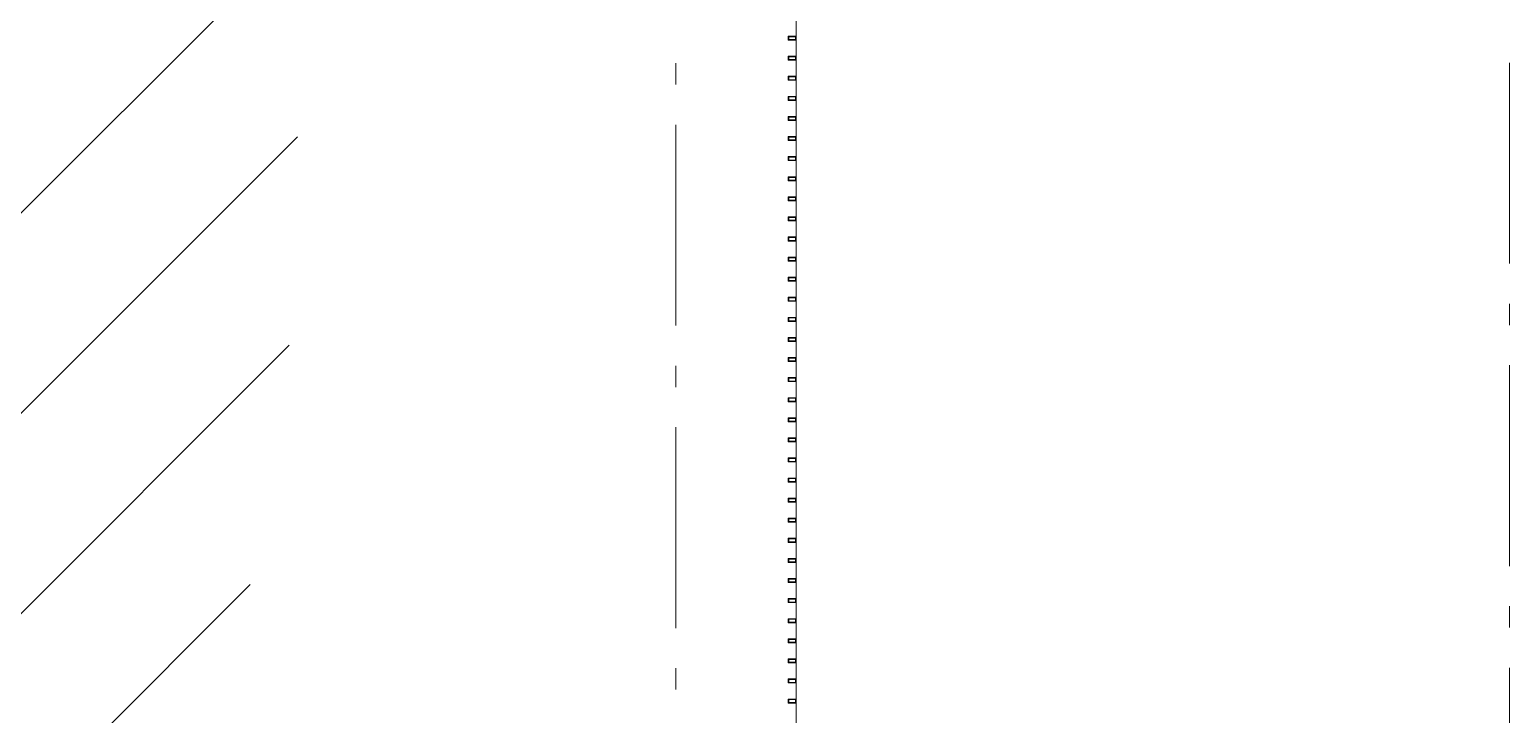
# Model space of a CAD drawing. Header units: millimetres. Extents: x -537608 to 253996, y -217170 to 186033.
# Drawn here: x -224392 to -217026, y 150164 to 153573 of the extents above; entities that cross this region are included whole.
import ezdxf

# ---------------------------------------------------------------- set-up
doc = ezdxf.new("R2010")
doc.units = ezdxf.units.MM
doc.layers.add('2) окраска коммуникации', color=152, linetype='Continuous', lineweight=30)
doc.layers.add('PDF _Геометрия', color=7, linetype='Continuous')

msp = doc.modelspace()

# ---------------------------------------------------------------- hatches: boundary and pattern name
at = {"layer": '2) окраска коммуникации'}
h = msp.add_hatch(dxfattribs=at)
h.set_pattern_fill('ANSI31', color=5, scale=222)
h.set_pattern_definition([(45, (-258045.5, 58244.4), (-498.4042, 498.4042), [])])
edge = h.paths.add_edge_path()
edge.add_spline(control_points=[(-235816.1191, 159271.232), (-236159.4574, 159033.9082), (-238070.707, 158782.2879), (-238638.1634, 158432.2404), (-238105.9898, 157437.1958), (-235754.1232, 157437.1958), (-234964.4457, 157111.2328), (-232629.7463, 157197.0128), (-230260.7124, 156905.3617), (-229350.8658, 157179.8572), (-227823.0111, 157317.1047), (-227874.2427, 155408.2821), (-228097.4122, 152976.7837), (-227822.7426, 150724.7104), (-228269.0815, 149763.9784), (-227084.5653, 149112.0524), (-225299.2066, 148991.9613), (-224269.1925, 149077.7406), (-223393.6804, 150141.4089), (-223033.1746, 151942.7824), (-223033.1746, 154550.2232), (-224114.1503, 155620.6235), (-222534.7954, 157233.2822), (-223616.3097, 158108.2349), (-222328.7917, 159257.6825), (-224405.9872, 160750.2232), (-223221.471, 161659.5139), (-222637.7958, 162380.0636), (-222998.3466, 163910.6161), (-224371.6993, 165660.5215), (-222551.1261, 167750.2232), (-223117.6326, 168979.9453), (-222465.2915, 170352.4203), (-223735.6423, 171364.6211), (-222688.4609, 172325.3538), (-224215.7041, 173378.4158), (-222584.8491, 174510.7078), (-223546.1958, 175199.8757), (-221881.0047, 176020.4302), (-223048.3552, 176912.5392), (-223134.1899, 177993.3638), (-224026.8692, 177461.5296), (-225297.22, 177718.8682), (-226378.7358, 177221.3459), (-228541.766, 177135.5666), (-230052.4535, 177838.96), (-230103.9537, 176483.6406), (-230103.9537, 175397.7837), (-229211.2743, 175199.8757), (-230121.1209, 173498.5077), (-229039.6066, 172812.2698), (-230258.4573, 170776.7837), (-229761.2561, 169941.1373), (-230774.103, 168425.7837), (-229332.0829, 167750.2232), (-232123.453, 166650.2232), (-233452.141, 167750.2232), (-234104.4836, 166681.5095), (-235855.5078, 167750.2232), (-235443.0905, 165700.2452), (-235100.8307, 164170.835), (-235942.0098, 164546.6834), (-235461.3365, 162982.3976), (-236062.1774, 161973.2927), (-234156.6512, 161458.6141), (-236010.6772, 160206.231), (-235472.7808, 159508.5559), (-235816.1191, 159271.232)], knot_values=[0, 0, 0, 0, 1, 2, 3, 4, 5, 6, 7, 8, 9, 10, 11, 12, 13, 14, 15, 16, 17, 18, 19, 20, 21, 22, 23, 24, 25, 26, 27, 28, 29, 30, 31, 32, 33, 34, 35, 36, 37, 38, 39, 40, 41, 42, 43, 44, 45, 46, 47, 48, 49, 50, 51, 52, 53, 54, 55, 56, 57, 58, 59, 60, 61, 62, 63, 64, 65, 65, 65, 65], degree=3, periodic=0)
edge = h.paths.add_edge_path(flags=16)
edge.add_arc((-231889.6573, 159033.0748), 1468.0305, 125.00000005, 234.99999995, ccw=False)
edge.add_arc((-231607.6582, 161840.8916), 1959.6809, 125.00000005, 234.99999995, ccw=False)
edge.add_arc((-231767.132, 163405.6521), 965.4036, 67.59470151, 177.59470141, ccw=False)
edge.add_arc((-231443.7098, 163069.927), 1229.0586, -22.07713269, 87.92286721, ccw=False)
edge.add_arc((-231143.3293, 161410.3894), 1461.9881, -54.99999995, 54.99999995, ccw=False)
edge.add_arc((-231576.0596, 159327.8343), 1548.9823, -75.15767463, 34.84232527, ccw=False)
edge.add_arc((-231955.4787, 158374.0401), 947.5729, 215.00000005, 324.99999995, ccw=False)
edge = h.paths.add_edge_path(flags=16)
edge.add_arc((-225566.369, 153285.6185), 1536.9915, 125.00000005, 234.99999995, ccw=False)
edge.add_arc((-225538.421, 155843.592), 1585.7174, 125.00000005, 234.99999995, ccw=False)
edge.add_arc((-225137.7183, 159013.7421), 2284.3212, 125.00000005, 234.99999995, ccw=False)
edge.add_arc((-225658.2126, 162012.8119), 1376.867, 125.00000005, 234.99999995, ccw=False)
edge.add_arc((-225574.7307, 164105.3721), 1301.2124, 117.8493612, 227.8493611, ccw=False)
edge.add_arc((-225369.6285, 164519.2026), 1097.085, 27.81836399, 137.81836389, ccw=False)
edge.add_arc((-225613.8121, 163296.7221), 2117.3814, -54.99999995, 54.99999995, ccw=False)
edge.add_arc((-225663.381, 159757.0156), 2203.8023, -54.99999995, 54.99999995, ccw=False)
edge.add_arc((-225163.6815, 156860.1623), 1332.6027, -54.99999995, 54.99999995, ccw=False)
edge.add_arc((-225407.0732, 154329.3545), 1756.9432, -54.99999995, 54.99999995, ccw=False)
edge.add_arc((-225725.9779, 153175.5991), 1357.0078, 237.85706584, 347.85706574, ccw=False)
edge = h.paths.add_edge_path(flags=16)
edge.add_arc((-226395.9174, 168135.9149), 1371.9136, 125.00000005, 234.99999995, ccw=False)
edge.add_arc((-226384.8551, 170399.3253), 1391.2002, 125.00000005, 234.99999995, ccw=False)
edge.add_arc((-226325.4529, 172763.3694), 1494.7648, 125.00000005, 234.99999995, ccw=False)
edge.add_arc((-225896.8545, 175145.79), 1730.4953, 112.00238998, 222.00238988, ccw=False)
edge.add_arc((-226212.3841, 175253.0022), 1533.7869, -7.46862395, 102.53137595, ccw=False)
edge.add_arc((-225760.6269, 173526.9207), 1863.7748, -54.99999995, 54.99999995, ccw=False)
edge.add_arc((-225829.2376, 170375.5045), 1983.3939, -54.99999995, 54.99999995, ccw=False)
edge.add_arc((-225610.4468, 168098.6002), 1126.7789, -74.63234793, 35.36765197, ccw=False)
edge.add_arc((-226247.326, 167667.1454), 1142.021, 215.00000005, 324.99999995, ccw=False)

# ---------------------------------------------------------------- linework, layer by layer
at = {"layer": 'PDF _Геометрия', "color": 9, "lineweight": 9, "true_color": 0xc0c0c0}
msp.add_line((-220576.1944, 149080.9098), (-220576.1944, 154411.2546), dxfattribs=at)
at = {"layer": 'PDF _Геометрия', "lineweight": 9}
for p, q in [((-220616.1942, 153520.9072), (-220616.1942, 153540.9081)), ((-220613.1951, 153537.9068), (-220613.1951, 153523.9084)), ((-220579.1957, 153523.9084), (-220579.1957, 153537.9068)), ((-220576.1944, 153540.9081), (-220576.1944, 153520.9072)), ((-220616.1942, 153420.9067), (-220616.1942, 153440.9077)), ((-220613.1951, 153437.9065), (-220613.1951, 153423.908)), ((-220579.1957, 153423.908), (-220579.1957, 153437.9065)), ((-220576.1944, 153440.9077), (-220576.1944, 153420.9067)), ((-220616.1942, 153320.9085), (-220616.1942, 153340.9073)), ((-220613.1951, 153337.9082), (-220613.1951, 153323.9076)), ((-220579.1957, 153323.9076), (-220579.1957, 153337.9082)), ((-220576.1944, 153340.9073), (-220576.1944, 153320.9085)), ((-220616.1942, 153220.9082), (-220616.1942, 153240.9069)), ((-220613.1951, 153237.9078), (-220613.1951, 153223.9072)), ((-220579.1957, 153223.9072), (-220579.1957, 153237.9078)), ((-220576.1944, 153240.9069), (-220576.1944, 153220.9082)), ((-220616.1942, 153120.9077), (-220616.1942, 153140.9065)), ((-220576.1944, 153140.9065), (-220576.1944, 153120.9077)), ((-220613.1951, 153137.9075), (-220613.1951, 153123.9068)), ((-220579.1957, 153123.9068), (-220579.1957, 153137.9075)), ((-220616.1942, 153020.9074), (-220616.1942, 153040.9083)), ((-220613.1951, 153037.9071), (-220613.1951, 153023.9086)), ((-220579.1957, 153023.9086), (-220579.1957, 153037.9071)), ((-220576.1944, 153040.9083), (-220576.1944, 153020.9074)), ((-220616.1942, 152920.907), (-220616.1942, 152940.908)), ((-220613.1951, 152937.9067), (-220613.1951, 152923.9082)), ((-220579.1957, 152923.9082), (-220579.1957, 152937.9067)), ((-220576.1944, 152940.908), (-220576.1944, 152920.907)), ((-220616.1942, 152820.9066), (-220616.1942, 152840.9075)), ((-220613.1951, 152837.9085), (-220613.1951, 152823.9078)), ((-220579.1957, 152823.9078), (-220579.1957, 152837.9085)), ((-220576.1944, 152840.9075), (-220576.1944, 152820.9066)), ((-220616.1942, 152720.9084), (-220616.1942, 152740.9072)), ((-220613.1951, 152737.9081), (-220613.1951, 152723.9074)), ((-220579.1957, 152723.9074), (-220579.1957, 152737.9081)), ((-220576.1944, 152740.9072), (-220576.1944, 152720.9084)), ((-220616.1942, 152620.908), (-220616.1942, 152640.9068)), ((-220613.1951, 152637.9077), (-220613.1951, 152623.907)), ((-220579.1957, 152623.907), (-220579.1957, 152637.9077)), ((-220576.1944, 152640.9068), (-220576.1944, 152620.908)), ((-220616.1942, 152520.9076), (-220616.1942, 152540.9085)), ((-220613.1951, 152537.9073), (-220613.1951, 152523.9067)), ((-220579.1957, 152523.9067), (-220579.1957, 152537.9073)), ((-220576.1944, 152540.9085), (-220576.1944, 152520.9076)), ((-220616.1942, 152420.9072), (-220616.1942, 152440.9082)), ((-220613.1951, 152437.9069), (-220613.1951, 152423.9084)), ((-220579.1957, 152423.9084), (-220579.1957, 152437.9069)), ((-220576.1944, 152440.9082), (-220576.1944, 152420.9072)), ((-220616.1942, 152320.9068), (-220616.1942, 152340.9077)), ((-220613.1951, 152337.9087), (-220613.1951, 152323.908)), ((-220579.1957, 152323.908), (-220579.1957, 152337.9087)), ((-220576.1944, 152340.9077), (-220576.1944, 152320.9068)), ((-220616.1942, 152220.9086), (-220616.1942, 152240.9074)), ((-220613.1951, 152237.9083), (-220613.1951, 152223.9077)), ((-220579.1957, 152223.9077), (-220579.1957, 152237.9083)), ((-220576.1944, 152240.9074), (-220576.1944, 152220.9086)), ((-220616.1942, 152120.9082), (-220616.1942, 152140.907)), ((-220613.1951, 152137.9079), (-220613.1951, 152123.9072)), ((-220579.1957, 152123.9072), (-220579.1957, 152137.9079)), ((-220576.1944, 152140.907), (-220576.1944, 152120.9082)), ((-220616.1942, 152020.9078), (-220616.1942, 152040.9087)), ((-220613.1951, 152037.9076), (-220613.1951, 152023.9091)), ((-220579.1957, 152023.9091), (-220579.1957, 152037.9076)), ((-220576.1944, 152040.9087), (-220576.1944, 152020.9078)), ((-220616.1942, 151920.9075), (-220616.1942, 151940.9084)), ((-220613.1951, 151937.9093), (-220613.1951, 151923.9087)), ((-220579.1957, 151923.9087), (-220579.1957, 151937.9093)), ((-220576.1944, 151940.9084), (-220576.1944, 151920.9075)), ((-220616.1942, 151820.9092), (-220616.1942, 151840.908)), ((-220613.1951, 151837.9089), (-220613.1951, 151823.9083)), ((-220579.1957, 151823.9083), (-220579.1957, 151837.9089)), ((-220576.1944, 151840.908), (-220576.1944, 151820.9092)), ((-220616.1942, 151720.9088), (-220616.1942, 151740.9076)), ((-220613.1951, 151737.9085), (-220613.1951, 151723.9079)), ((-220579.1957, 151723.9079), (-220579.1957, 151737.9085)), ((-220576.1944, 151740.9076), (-220576.1944, 151720.9088)), ((-220616.1942, 151620.9085), (-220616.1942, 151640.9094)), ((-220613.1951, 151637.9081), (-220613.1951, 151623.9075)), ((-220579.1957, 151623.9075), (-220579.1957, 151637.9081)), ((-220576.1944, 151640.9094), (-220576.1944, 151620.9085)), ((-220616.1942, 151520.908), (-220616.1942, 151540.909)), ((-220613.1951, 151537.9078), (-220613.1951, 151523.9093)), ((-220579.1957, 151523.9093), (-220579.1957, 151537.9078)), ((-220576.1944, 151540.909), (-220576.1944, 151520.908)), ((-220616.1942, 151420.9077), (-220616.1942, 151440.9086)), ((-220613.1951, 151437.9074), (-220613.1951, 151423.9089)), ((-220579.1957, 151423.9089), (-220579.1957, 151437.9074)), ((-220576.1944, 151440.9086), (-220576.1944, 151420.9077)), ((-220616.1942, 151320.9095), (-220616.1942, 151336.9037)), ((-220613.1951, 151337.9092), (-220613.1951, 151323.9085)), ((-220579.1957, 151323.9085), (-220579.1957, 151337.9092)), ((-220576.1944, 151336.9037), (-220576.1944, 151320.9095)), ((-220616.1942, 151220.909), (-220616.1942, 151240.9078)), ((-220613.1951, 151237.9088), (-220613.1951, 151223.9081)), ((-220579.1957, 151223.9081), (-220579.1957, 151237.9088)), ((-220576.1944, 151240.9078), (-220576.1944, 151220.909)), ((-220616.1942, 151120.9087), (-220616.1942, 151140.9075)), ((-220613.1951, 151137.9084), (-220613.1951, 151123.9077)), ((-220579.1957, 151123.9077), (-220579.1957, 151137.9084)), ((-220576.1944, 151140.9075), (-220576.1944, 151120.9087)), ((-220616.1942, 151020.9083), (-220616.1942, 151040.9092)), ((-220613.1951, 151037.908), (-220613.1951, 151023.9095)), ((-220579.1957, 151023.9095), (-220579.1957, 151037.908)), ((-220576.1944, 151040.9092), (-220576.1944, 151020.9083)), ((-220616.1942, 150920.9079), (-220616.1942, 150940.9088)), ((-220613.1951, 150937.9076), (-220613.1951, 150923.9091)), ((-220579.1957, 150923.9091), (-220579.1957, 150937.9076)), ((-220576.1944, 150940.9088), (-220576.1944, 150920.9079)), ((-220616.1942, 150820.9075), (-220616.1942, 150840.9085)), ((-220613.1951, 150837.9094), (-220613.1951, 150823.9087)), ((-220579.1957, 150823.9087), (-220579.1957, 150837.9094)), ((-220576.1944, 150840.9085), (-220576.1944, 150820.9075)), ((-220616.1942, 150720.9093), (-220616.1942, 150740.908)), ((-220613.1951, 150737.909), (-220613.1951, 150723.9083)), ((-220579.1957, 150723.9083), (-220579.1957, 150737.909)), ((-220576.1944, 150740.908), (-220576.1944, 150720.9093)), ((-220616.1942, 150620.9089), (-220616.1942, 150640.9077)), ((-220613.1951, 150637.9086), (-220613.1951, 150623.908)), ((-220579.1957, 150623.908), (-220579.1957, 150637.9086)), ((-220576.1944, 150640.9077), (-220576.1944, 150620.9089)), ((-220616.1942, 150520.9085), (-220616.1942, 150540.9095)), ((-220613.1951, 150537.9082), (-220613.1951, 150523.9076)), ((-220579.1957, 150523.9076), (-220579.1957, 150537.9082)), ((-220576.1944, 150540.9095), (-220576.1944, 150520.9085)), ((-220616.1942, 150420.9081), (-220616.1942, 150440.909)), ((-220613.1951, 150437.9079), (-220613.1951, 150423.9094)), ((-220579.1957, 150423.9094), (-220579.1957, 150437.9079)), ((-220576.1944, 150440.909), (-220576.1944, 150420.9081)), ((-220616.1942, 150320.9078), (-220616.1942, 150340.9087)), ((-220613.1951, 150337.9096), (-220613.1951, 150323.9089)), ((-220579.1957, 150323.9089), (-220579.1957, 150337.9096)), ((-220576.1944, 150340.9087), (-220576.1944, 150320.9078)), ((-220616.1942, 150220.9095), (-220616.1942, 150240.9083)), ((-220613.1951, 150237.9092), (-220613.1951, 150223.9086)), ((-220579.1957, 150223.9086), (-220579.1957, 150237.9092)), ((-220576.1944, 150240.9083), (-220576.1944, 150220.9095))]:
    msp.add_line(p, q, dxfattribs=at)
at = {"layer": 'PDF _Геометрия', "lineweight": 20}
for p, q in [((-220616.1942, 153540.9081), (-220616.1942, 153520.9072)), ((-220576.1944, 153540.9081), (-220616.1942, 153540.9081)), ((-220616.1942, 153520.9072), (-220576.1944, 153520.9072)), ((-220613.1951, 153523.9084), (-220613.1951, 153537.9068)), ((-220613.1951, 153537.9068), (-220579.1957, 153537.9068)), ((-220579.1957, 153523.9084), (-220613.1951, 153523.9084)), ((-220579.1957, 153537.9068), (-220579.1957, 153523.9084)), ((-220576.1944, 153520.9072), (-220576.1944, 153540.9081)), ((-220616.1942, 153440.9077), (-220616.1942, 153420.9067)), ((-220576.1944, 153440.9077), (-220616.1942, 153440.9077)), ((-220613.1951, 153423.908), (-220613.1951, 153437.9065)), ((-220613.1951, 153437.9065), (-220579.1957, 153437.9065)), ((-220579.1957, 153437.9065), (-220579.1957, 153423.908)), ((-220576.1944, 153420.9067), (-220576.1944, 153440.9077)), ((-220616.1942, 153420.9067), (-220576.1944, 153420.9067)), ((-220579.1957, 153423.908), (-220613.1951, 153423.908)), ((-220616.1942, 153340.9073), (-220616.1942, 153320.9085)), ((-220576.1944, 153340.9073), (-220616.1942, 153340.9073)), ((-220616.1942, 153320.9085), (-220576.1944, 153320.9085)), ((-220613.1951, 153323.9076), (-220613.1951, 153337.9082)), ((-220613.1951, 153337.9082), (-220579.1957, 153337.9082)), ((-220579.1957, 153323.9076), (-220613.1951, 153323.9076)), ((-220579.1957, 153337.9082), (-220579.1957, 153323.9076)), ((-220576.1944, 153320.9085), (-220576.1944, 153340.9073)), ((-220616.1942, 153240.9069), (-220616.1942, 153220.9082)), ((-220576.1944, 153240.9069), (-220616.1942, 153240.9069)), ((-220616.1942, 153220.9082), (-220576.1944, 153220.9082)), ((-220613.1951, 153223.9072), (-220613.1951, 153237.9078)), ((-220613.1951, 153237.9078), (-220579.1957, 153237.9078)), ((-220579.1957, 153223.9072), (-220613.1951, 153223.9072)), ((-220579.1957, 153237.9078), (-220579.1957, 153223.9072)), ((-220576.1944, 153220.9082), (-220576.1944, 153240.9069)), ((-220616.1942, 153140.9065), (-220616.1942, 153120.9077)), ((-220576.1944, 153140.9065), (-220616.1942, 153140.9065)), ((-220576.1944, 153120.9077), (-220576.1944, 153140.9065)), ((-220616.1942, 153120.9077), (-220576.1944, 153120.9077)), ((-220613.1951, 153123.9068), (-220613.1951, 153137.9075)), ((-220613.1951, 153137.9075), (-220579.1957, 153137.9075)), ((-220579.1957, 153123.9068), (-220613.1951, 153123.9068)), ((-220579.1957, 153137.9075), (-220579.1957, 153123.9068)), ((-220616.1942, 153040.9083), (-220616.1942, 153020.9074)), ((-220576.1944, 153040.9083), (-220616.1942, 153040.9083)), ((-220616.1942, 153020.9074), (-220576.1944, 153020.9074)), ((-220613.1951, 153023.9086), (-220613.1951, 153037.9071)), ((-220613.1951, 153037.9071), (-220579.1957, 153037.9071)), ((-220579.1957, 153023.9086), (-220613.1951, 153023.9086)), ((-220579.1957, 153037.9071), (-220579.1957, 153023.9086)), ((-220576.1944, 153020.9074), (-220576.1944, 153040.9083)), ((-220616.1942, 152940.908), (-220616.1942, 152920.907)), ((-220576.1944, 152940.908), (-220616.1942, 152940.908)), ((-220616.1942, 152920.907), (-220576.1944, 152920.907)), ((-220613.1951, 152923.9082), (-220613.1951, 152937.9067)), ((-220613.1951, 152937.9067), (-220579.1957, 152937.9067)), ((-220579.1957, 152923.9082), (-220613.1951, 152923.9082)), ((-220579.1957, 152937.9067), (-220579.1957, 152923.9082)), ((-220576.1944, 152920.907), (-220576.1944, 152940.908)), ((-220616.1942, 152840.9075), (-220616.1942, 152820.9066)), ((-220576.1944, 152840.9075), (-220616.1942, 152840.9075)), ((-220616.1942, 152820.9066), (-220576.1944, 152820.9066)), ((-220613.1951, 152823.9078), (-220613.1951, 152837.9085)), ((-220613.1951, 152837.9085), (-220579.1957, 152837.9085)), ((-220579.1957, 152823.9078), (-220613.1951, 152823.9078)), ((-220579.1957, 152837.9085), (-220579.1957, 152823.9078)), ((-220576.1944, 152820.9066), (-220576.1944, 152840.9075)), ((-220616.1942, 152740.9072), (-220616.1942, 152720.9084)), ((-220576.1944, 152740.9072), (-220616.1942, 152740.9072)), ((-220616.1942, 152720.9084), (-220576.1944, 152720.9084)), ((-220613.1951, 152723.9074), (-220613.1951, 152737.9081)), ((-220613.1951, 152737.9081), (-220579.1957, 152737.9081)), ((-220579.1957, 152723.9074), (-220613.1951, 152723.9074)), ((-220579.1957, 152737.9081), (-220579.1957, 152723.9074)), ((-220576.1944, 152720.9084), (-220576.1944, 152740.9072)), ((-220616.1942, 152640.9068), (-220616.1942, 152620.908)), ((-220576.1944, 152640.9068), (-220616.1942, 152640.9068)), ((-220613.1951, 152623.907), (-220613.1951, 152637.9077)), ((-220613.1951, 152637.9077), (-220579.1957, 152637.9077)), ((-220579.1957, 152637.9077), (-220579.1957, 152623.907)), ((-220576.1944, 152620.908), (-220576.1944, 152640.9068)), ((-220616.1942, 152620.908), (-220576.1944, 152620.908)), ((-220579.1957, 152623.907), (-220613.1951, 152623.907)), ((-220616.1942, 152540.9085), (-220616.1942, 152520.9076)), ((-220576.1944, 152540.9085), (-220616.1942, 152540.9085)), ((-220616.1942, 152520.9076), (-220576.1944, 152520.9076)), ((-220613.1951, 152523.9067), (-220613.1951, 152537.9073)), ((-220613.1951, 152537.9073), (-220579.1957, 152537.9073)), ((-220579.1957, 152523.9067), (-220613.1951, 152523.9067)), ((-220579.1957, 152537.9073), (-220579.1957, 152523.9067)), ((-220576.1944, 152520.9076), (-220576.1944, 152540.9085)), ((-220616.1942, 152440.9082), (-220616.1942, 152420.9072)), ((-220576.1944, 152440.9082), (-220616.1942, 152440.9082)), ((-220616.1942, 152420.9072), (-220576.1944, 152420.9072)), ((-220613.1951, 152423.9084), (-220613.1951, 152437.9069)), ((-220613.1951, 152437.9069), (-220579.1957, 152437.9069)), ((-220579.1957, 152423.9084), (-220613.1951, 152423.9084)), ((-220579.1957, 152437.9069), (-220579.1957, 152423.9084)), ((-220576.1944, 152420.9072), (-220576.1944, 152440.9082)), ((-220616.1942, 152340.9077), (-220616.1942, 152320.9068)), ((-220576.1944, 152340.9077), (-220616.1942, 152340.9077)), ((-220613.1951, 152323.908), (-220613.1951, 152337.9087)), ((-220613.1951, 152337.9087), (-220579.1957, 152337.9087)), ((-220579.1957, 152337.9087), (-220579.1957, 152323.908)), ((-220576.1944, 152320.9068), (-220576.1944, 152340.9077)), ((-220616.1942, 152320.9068), (-220576.1944, 152320.9068)), ((-220579.1957, 152323.908), (-220613.1951, 152323.908)), ((-220616.1942, 152240.9074), (-220616.1942, 152220.9086)), ((-220576.1944, 152240.9074), (-220616.1942, 152240.9074)), ((-220616.1942, 152220.9086), (-220576.1944, 152220.9086)), ((-220613.1951, 152223.9077), (-220613.1951, 152237.9083)), ((-220613.1951, 152237.9083), (-220579.1957, 152237.9083)), ((-220579.1957, 152223.9077), (-220613.1951, 152223.9077)), ((-220579.1957, 152237.9083), (-220579.1957, 152223.9077)), ((-220576.1944, 152220.9086), (-220576.1944, 152240.9074)), ((-220616.1942, 152140.907), (-220616.1942, 152120.9082)), ((-220576.1944, 152140.907), (-220616.1942, 152140.907)), ((-220616.1942, 152120.9082), (-220576.1944, 152120.9082)), ((-220613.1951, 152123.9072), (-220613.1951, 152137.9079)), ((-220613.1951, 152137.9079), (-220579.1957, 152137.9079)), ((-220579.1957, 152123.9072), (-220613.1951, 152123.9072)), ((-220579.1957, 152137.9079), (-220579.1957, 152123.9072)), ((-220576.1944, 152120.9082), (-220576.1944, 152140.907)), ((-220616.1942, 152040.9087), (-220616.1942, 152020.9078)), ((-220576.1944, 152040.9087), (-220616.1942, 152040.9087)), ((-220613.1951, 152023.9091), (-220613.1951, 152037.9076)), ((-220613.1951, 152037.9076), (-220579.1957, 152037.9076)), ((-220579.1957, 152037.9076), (-220579.1957, 152023.9091)), ((-220576.1944, 152020.9078), (-220576.1944, 152040.9087)), ((-220616.1942, 152020.9078), (-220576.1944, 152020.9078)), ((-220579.1957, 152023.9091), (-220613.1951, 152023.9091)), ((-220616.1942, 151940.9084), (-220616.1942, 151920.9075)), ((-220576.1944, 151940.9084), (-220616.1942, 151940.9084)), ((-220616.1942, 151920.9075), (-220576.1944, 151920.9075)), ((-220613.1951, 151923.9087), (-220613.1951, 151937.9093)), ((-220613.1951, 151937.9093), (-220579.1957, 151937.9093)), ((-220579.1957, 151923.9087), (-220613.1951, 151923.9087)), ((-220579.1957, 151937.9093), (-220579.1957, 151923.9087)), ((-220576.1944, 151920.9075), (-220576.1944, 151940.9084)), ((-220616.1942, 151840.908), (-220616.1942, 151820.9092)), ((-220576.1944, 151840.908), (-220616.1942, 151840.908)), ((-220616.1942, 151820.9092), (-220576.1944, 151820.9092)), ((-220613.1951, 151823.9083), (-220613.1951, 151837.9089)), ((-220613.1951, 151837.9089), (-220579.1957, 151837.9089)), ((-220579.1957, 151823.9083), (-220613.1951, 151823.9083)), ((-220579.1957, 151837.9089), (-220579.1957, 151823.9083)), ((-220576.1944, 151820.9092), (-220576.1944, 151840.908)), ((-220616.1942, 151740.9076), (-220616.1942, 151720.9088)), ((-220576.1944, 151740.9076), (-220616.1942, 151740.9076)), ((-220616.1942, 151720.9088), (-220576.1944, 151720.9088)), ((-220613.1951, 151723.9079), (-220613.1951, 151737.9085)), ((-220613.1951, 151737.9085), (-220579.1957, 151737.9085)), ((-220579.1957, 151723.9079), (-220613.1951, 151723.9079)), ((-220579.1957, 151737.9085), (-220579.1957, 151723.9079)), ((-220576.1944, 151720.9088), (-220576.1944, 151740.9076)), ((-220616.1942, 151640.9094), (-220616.1942, 151620.9085)), ((-220576.1944, 151640.9094), (-220616.1942, 151640.9094)), ((-220616.1942, 151620.9085), (-220576.1944, 151620.9085)), ((-220613.1951, 151623.9075), (-220613.1951, 151637.9081)), ((-220613.1951, 151637.9081), (-220579.1957, 151637.9081)), ((-220579.1957, 151623.9075), (-220613.1951, 151623.9075)), ((-220579.1957, 151637.9081), (-220579.1957, 151623.9075)), ((-220576.1944, 151620.9085), (-220576.1944, 151640.9094)), ((-220616.1942, 151540.909), (-220616.1942, 151520.908)), ((-220576.1944, 151540.909), (-220616.1942, 151540.909)), ((-220616.1942, 151520.908), (-220576.1944, 151520.908)), ((-220613.1951, 151523.9093), (-220613.1951, 151537.9078)), ((-220613.1951, 151537.9078), (-220579.1957, 151537.9078)), ((-220579.1957, 151523.9093), (-220613.1951, 151523.9093)), ((-220579.1957, 151537.9078), (-220579.1957, 151523.9093)), ((-220576.1944, 151520.908), (-220576.1944, 151540.909)), ((-220616.1942, 151440.9086), (-220616.1942, 151420.9077)), ((-220576.1944, 151440.9086), (-220616.1942, 151440.9086)), ((-220616.1942, 151420.9077), (-220576.1944, 151420.9077)), ((-220613.1951, 151423.9089), (-220613.1951, 151437.9074)), ((-220613.1951, 151437.9074), (-220579.1957, 151437.9074)), ((-220579.1957, 151423.9089), (-220613.1951, 151423.9089)), ((-220579.1957, 151437.9074), (-220579.1957, 151423.9089)), ((-220576.1944, 151420.9077), (-220576.1944, 151440.9086)), ((-220616.1942, 151340.9083), (-220616.1942, 151320.9095)), ((-220576.1944, 151340.9083), (-220616.1942, 151340.9083)), ((-220616.1942, 151320.9095), (-220576.1944, 151320.9095)), ((-220613.1951, 151323.9085), (-220613.1951, 151337.9092)), ((-220613.1951, 151337.9092), (-220579.1957, 151337.9092)), ((-220579.1957, 151323.9085), (-220613.1951, 151323.9085)), ((-220579.1957, 151337.9092), (-220579.1957, 151323.9085)), ((-220576.1944, 151320.9095), (-220576.1944, 151340.9083)), ((-220616.1942, 151240.9078), (-220616.1942, 151220.909)), ((-220576.1944, 151240.9078), (-220616.1942, 151240.9078)), ((-220613.1951, 151223.9081), (-220613.1951, 151237.9088)), ((-220613.1951, 151237.9088), (-220579.1957, 151237.9088)), ((-220579.1957, 151237.9088), (-220579.1957, 151223.9081)), ((-220576.1944, 151220.909), (-220576.1944, 151240.9078)), ((-220616.1942, 151220.909), (-220576.1944, 151220.909)), ((-220579.1957, 151223.9081), (-220613.1951, 151223.9081)), ((-220616.1942, 151140.9075), (-220616.1942, 151120.9087)), ((-220576.1944, 151140.9075), (-220616.1942, 151140.9075)), ((-220616.1942, 151120.9087), (-220576.1944, 151120.9087)), ((-220613.1951, 151123.9077), (-220613.1951, 151137.9084)), ((-220613.1951, 151137.9084), (-220579.1957, 151137.9084)), ((-220579.1957, 151123.9077), (-220613.1951, 151123.9077)), ((-220579.1957, 151137.9084), (-220579.1957, 151123.9077)), ((-220576.1944, 151120.9087), (-220576.1944, 151140.9075)), ((-220616.1942, 151040.9092), (-220616.1942, 151020.9083)), ((-220576.1944, 151040.9092), (-220616.1942, 151040.9092)), ((-220616.1942, 151020.9083), (-220576.1944, 151020.9083)), ((-220613.1951, 151023.9095), (-220613.1951, 151037.908)), ((-220613.1951, 151037.908), (-220579.1957, 151037.908)), ((-220579.1957, 151023.9095), (-220613.1951, 151023.9095)), ((-220579.1957, 151037.908), (-220579.1957, 151023.9095)), ((-220576.1944, 151020.9083), (-220576.1944, 151040.9092)), ((-220616.1942, 150940.9088), (-220616.1942, 150920.9079)), ((-220576.1944, 150940.9088), (-220616.1942, 150940.9088)), ((-220613.1951, 150923.9091), (-220613.1951, 150937.9076)), ((-220613.1951, 150937.9076), (-220579.1957, 150937.9076)), ((-220579.1957, 150937.9076), (-220579.1957, 150923.9091)), ((-220576.1944, 150920.9079), (-220576.1944, 150940.9088)), ((-220616.1942, 150920.9079), (-220576.1944, 150920.9079)), ((-220579.1957, 150923.9091), (-220613.1951, 150923.9091)), ((-220616.1942, 150840.9085), (-220616.1942, 150820.9075)), ((-220576.1944, 150840.9085), (-220616.1942, 150840.9085)), ((-220616.1942, 150820.9075), (-220576.1944, 150820.9075)), ((-220613.1951, 150823.9087), (-220613.1951, 150837.9094)), ((-220613.1951, 150837.9094), (-220579.1957, 150837.9094)), ((-220579.1957, 150823.9087), (-220613.1951, 150823.9087)), ((-220579.1957, 150837.9094), (-220579.1957, 150823.9087)), ((-220576.1944, 150820.9075), (-220576.1944, 150840.9085)), ((-220616.1942, 150740.908), (-220616.1942, 150720.9093)), ((-220576.1944, 150740.908), (-220616.1942, 150740.908)), ((-220616.1942, 150720.9093), (-220576.1944, 150720.9093)), ((-220613.1951, 150723.9083), (-220613.1951, 150737.909)), ((-220613.1951, 150737.909), (-220579.1957, 150737.909)), ((-220579.1957, 150723.9083), (-220613.1951, 150723.9083)), ((-220579.1957, 150737.909), (-220579.1957, 150723.9083)), ((-220576.1944, 150720.9093), (-220576.1944, 150740.908)), ((-220616.1942, 150640.9077), (-220616.1942, 150620.9089)), ((-220576.1944, 150640.9077), (-220616.1942, 150640.9077)), ((-220613.1951, 150623.908), (-220613.1951, 150637.9086)), ((-220613.1951, 150637.9086), (-220579.1957, 150637.9086)), ((-220579.1957, 150637.9086), (-220579.1957, 150623.908)), ((-220576.1944, 150620.9089), (-220576.1944, 150640.9077)), ((-220616.1942, 150620.9089), (-220576.1944, 150620.9089)), ((-220579.1957, 150623.908), (-220613.1951, 150623.908)), ((-220616.1942, 150540.9095), (-220616.1942, 150520.9085)), ((-220576.1944, 150540.9095), (-220616.1942, 150540.9095)), ((-220616.1942, 150520.9085), (-220576.1944, 150520.9085)), ((-220613.1951, 150523.9076), (-220613.1951, 150537.9082)), ((-220613.1951, 150537.9082), (-220579.1957, 150537.9082)), ((-220579.1957, 150523.9076), (-220613.1951, 150523.9076)), ((-220579.1957, 150537.9082), (-220579.1957, 150523.9076)), ((-220576.1944, 150520.9085), (-220576.1944, 150540.9095)), ((-220616.1942, 150440.909), (-220616.1942, 150420.9081)), ((-220576.1944, 150440.909), (-220616.1942, 150440.909)), ((-220616.1942, 150420.9081), (-220576.1944, 150420.9081)), ((-220613.1951, 150423.9094), (-220613.1951, 150437.9079)), ((-220613.1951, 150437.9079), (-220579.1957, 150437.9079)), ((-220579.1957, 150423.9094), (-220613.1951, 150423.9094)), ((-220579.1957, 150437.9079), (-220579.1957, 150423.9094)), ((-220576.1944, 150420.9081), (-220576.1944, 150440.909)), ((-220616.1942, 150340.9087), (-220616.1942, 150320.9078)), ((-220576.1944, 150340.9087), (-220616.1942, 150340.9087)), ((-220616.1942, 150320.9078), (-220576.1944, 150320.9078)), ((-220613.1951, 150323.9089), (-220613.1951, 150337.9096)), ((-220613.1951, 150337.9096), (-220579.1957, 150337.9096)), ((-220579.1957, 150323.9089), (-220613.1951, 150323.9089)), ((-220579.1957, 150337.9096), (-220579.1957, 150323.9089)), ((-220576.1944, 150320.9078), (-220576.1944, 150340.9087)), ((-220616.1942, 150240.9083), (-220616.1942, 150220.9095)), ((-220576.1944, 150240.9083), (-220616.1942, 150240.9083)), ((-220616.1942, 150220.9095), (-220576.1944, 150220.9095)), ((-220613.1951, 150223.9086), (-220613.1951, 150237.9092)), ((-220613.1951, 150237.9092), (-220579.1957, 150237.9092)), ((-220579.1957, 150223.9086), (-220613.1951, 150223.9086)), ((-220579.1957, 150237.9092), (-220579.1957, 150223.9086)), ((-220576.1944, 150220.9095), (-220576.1944, 150240.9083))]:
    msp.add_line(p, q, dxfattribs=at)
at = {"layer": 'PDF _Геометрия', "color": 253, "lineweight": 9, "true_color": 0xaaaaaa}
for p, q in [((-221176.1946, 153299.999), (-221176.1946, 153405.8318)), ((-217026.1958, 152408.2952), (-217026.1958, 153408.2947)), ((-221176.1946, 152099.9987), (-221176.1946, 153099.9982)), ((-217026.1958, 152102.4617), (-217026.1958, 152208.2944)), ((-221176.1946, 151794.1652), (-221176.1946, 151900.0001)), ((-217026.1958, 150902.4636), (-217026.1958, 151902.4631)), ((-221176.1946, 150594.167), (-221176.1946, 151594.1666)), ((-217026.1958, 150596.63), (-217026.1958, 150702.4628)), ((-221176.1946, 150288.3336), (-221176.1946, 150394.1663)), ((-217026.1958, 149396.6297), (-217026.1958, 150396.6292))]:
    msp.add_line(p, q, dxfattribs=at)

doc.saveas('drawing.dxf')
